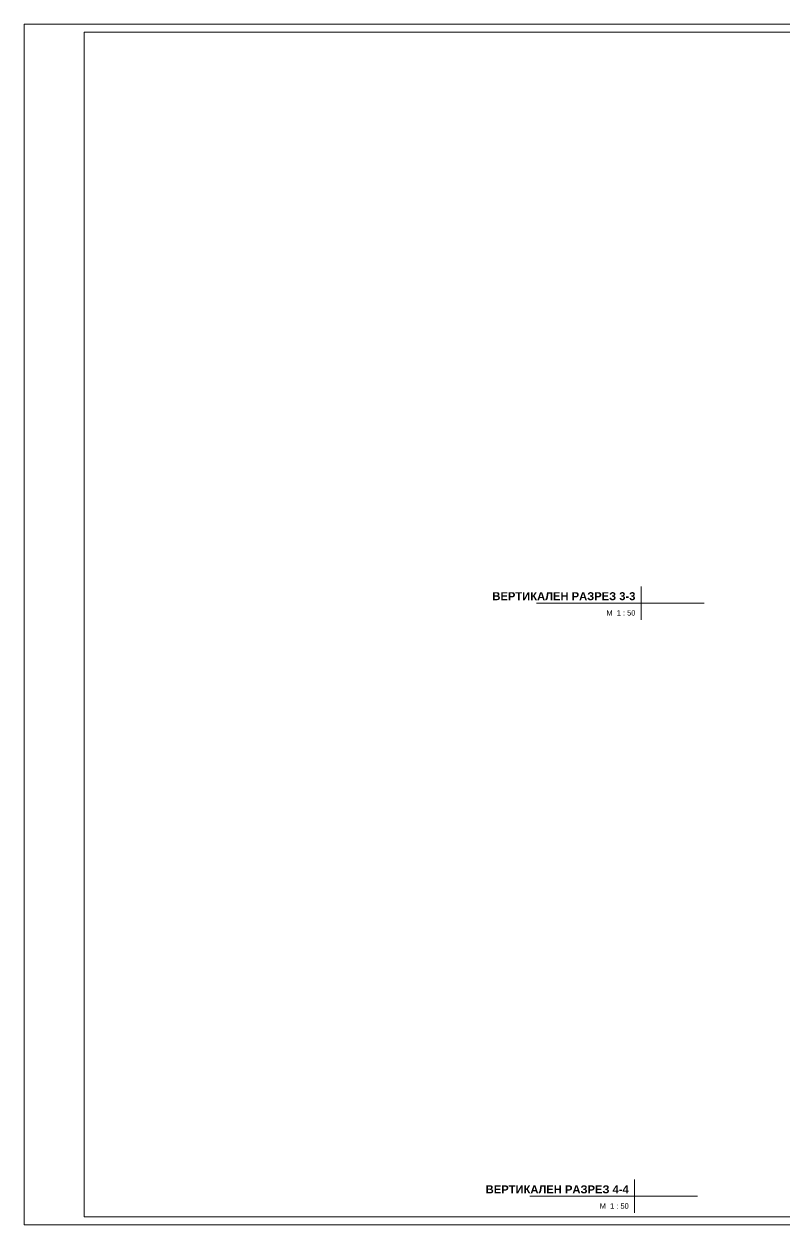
# Model space of a CAD drawing. Header units: centimetres. Extents: x -1126 to 1724, y -1705 to 545.
# Drawn here: x -1126 to 299, y -1705 to 545 of the extents above; entities that cross this region are included whole.
import ezdxf

# ---------------------------------------------------------------- set-up
doc = ezdxf.new("R2010")
doc.units = ezdxf.units.CM
doc.layers.add('G-ANNO-TTLB', color=7, linetype='Continuous', lineweight=9)
doc.styles.add('Arial', font='arial.ttf', dxfattribs={"height": 0.2})
doc.styles.add('Arial_B', font='arialbd.ttf', dxfattribs={"height": 0.3})

# ---------------------------------------------------------------- blocks, each defined once
blk = doc.blocks.new('TEC_ОФИЦИАЛНА РАМКА - TEC_ОФИЦИАЛНА РАМКА-2548455-СГРАДА ТИП III - ВЕРТИКАЛНИ РАЗРЕЗИ 3-3_ 4-4')
at = {"layer": 'G-ANNO-TTLB'}
for p, q in [((-15.379, 40.554), (-15.379, -4.446)), ((41.621, 40.554), (-15.379, 40.554)), ((-13.129, -4.146), (-13.129, 40.254)), ((-13.129, 40.254), (41.321, 40.254)), ((-15.379, -4.446), (41.621, -4.446)), ((41.321, -4.146), (-13.129, -4.146))]:
    blk.add_line(p, q, dxfattribs=at)
blk = doc.blocks.new('Viewport - TYPE-NAME SCALE LEVEL-1451543-СГРАДА ТИП III - ВЕРТИКАЛНИ РАЗРЕЗИ 3-3_ 4-4')
at = {"layer": 'G-ANNO-TTLB'}
for p, q in [((0, -0.627), (0, 0.627)), ((2.363, 0), (-3.913, 0))]:
    blk.add_line(p, q, dxfattribs=at)

msp = doc.modelspace()

# ---------------------------------------------------------------- block references
at = {"layer": 'G-ANNO-TTLB', "xscale": 49.99999999999999, "yscale": 49.99999999999999, "zscale": 49.99999999999999}
msp.add_blockref('TEC_ОФИЦИАЛНА РАМКА - TEC_ОФИЦИАЛНА РАМКА-2548455-СГРАДА ТИП III - ВЕРТИКАЛНИ РАЗРЕЗИ 3-3_ 4-4', (-357.5, -1482.5), dxfattribs=at)

# ---------------------------------------------------------------- next in the draw order: block references
for p in [(29.2, -539.8), (16.7, -1651)]:
    msp.add_blockref('Viewport - TYPE-NAME SCALE LEVEL-1451543-СГРАДА ТИП III - ВЕРТИКАЛНИ РАЗРЕЗИ 3-3_ 4-4', p, dxfattribs=at)

# ---------------------------------------------------------------- next in the draw order: texts
at = {"layer": 'G-ANNO-TTLB', "attachment_point": 6, "line_spacing_factor": 0.936439}
for s, insert, char_height, width, style in [('\\pt60,120,180,240,300,360,420,480,540,600,660,720,780,840,900,960,1020,1080,1140,1200,1260,1320,1380,1440,1500,1560,1620,1680,1740,1800,1860,1920;{\\fArial|b1|i0|c204|p34;ВЕРТИКАЛЕН РАЗРЕЗ }3-3', (18.5, -526.9), 15, 270.85, 'Arial_B'), ('\\pt60,120,180,240,300,360,420,480,540,600,660,720,780,840,900,960,1020,1080,1140,1200,1260,1320,1380,1440,1500,1560,1620,1680,1740,1800,1860,1920;M  1 : 50', (18.5, -558.1), 10, 55.25, 'Arial'), ('\\pt60,120,180,240,300,360,420,480,540,600,660,720,780,840,900,960,1020,1080,1140,1200,1260,1320,1380,1440,1500,1560,1620,1680,1740,1800,1860,1920;{\\fArial|b1|i0|c204|p34;ВЕРТИКАЛЕН РАЗРЕЗ }4-4', (6, -1638.2), 15, 270.85, 'Arial_B'), ('\\pt60,120,180,240,300,360,420,480,540,600,660,720,780,840,900,960,1020,1080,1140,1200,1260,1320,1380,1440,1500,1560,1620,1680,1740,1800,1860,1920;M  1 : 50', (6, -1669.3), 10, 55.25, 'Arial')]:
    msp.add_mtext(s, dxfattribs=dict(at, insert=insert, char_height=char_height, width=width, style=style))

doc.saveas('drawing.dxf')
